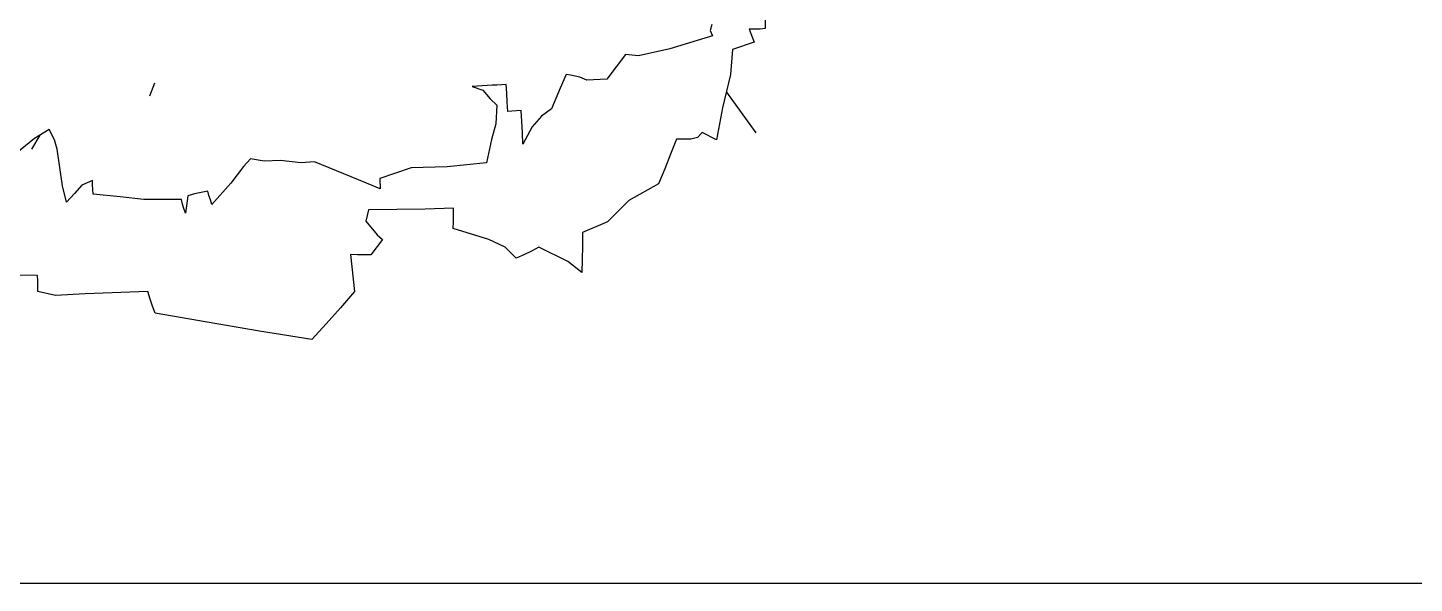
# Model space of a CAD drawing. Header units: millimetres. Extents: x -4017 to 59953, y -688 to 66564.
# Drawn here: x 42436 to 43862, y 14098 to 14669 of the extents above; entities that cross this region are included whole.
import ezdxf

# ---------------------------------------------------------------- set-up
doc = ezdxf.new("R2010")
doc.units = ezdxf.units.MM
doc.layers.add('www.cad-blocks.net', color=7, linetype='Continuous')

# ---------------------------------------------------------------- blocks, each defined once
blk = doc.blocks.new('A$C516926BB')
blk.add_line((0, 4.7221), (62.4121, 4.7221))
blk = doc.blocks.new('A$C35F36DAD')
at = {"linetype": 'Continuous'}
for p, q in [((1.2786, 0.3308), (1.2788, 0.3199)), ((1.2238, 0.3241), (1.2223, 0.3178)), ((1.2223, 0.3178), (1.2247, 0.3124)), ((1.2678, 0.3192), (1.2621, 0.3194)), ((1.2621, 0.3194), (1.2641, 0.3148)), ((1.2641, 0.3148), (1.2658, 0.3103)), ((1.2735, 0.3194), (1.2678, 0.3192)), ((1.2788, 0.3199), (1.2735, 0.3194)), ((1.2247, 0.3124), (1.1805, 0.299)), ((1.2674, 0.3058), (1.245, 0.2982)), ((1.2658, 0.3103), (1.2674, 0.3058)), ((1.1352, 0.2931), (1.1158, 0.2679)), ((1.1484, 0.2918), (1.1352, 0.2931)), ((1.1805, 0.299), (1.1484, 0.2918)), ((1.245, 0.2982), (1.2432, 0.2727)), ((1.0741, 0.2725), (1.068, 0.2584)), ((1.0785, 0.2719), (1.0741, 0.2725)), ((1.0832, 0.2709), (1.0785, 0.2719)), ((1.2432, 0.2727), (1.2349, 0.2383)), ((0.6508, 0.2637), (0.6456, 0.2504)), ((0.9981, 0.2615), (0.9774, 0.2604)), ((0.9774, 0.2604), (0.9885, 0.2564)), ((1.0029, 0.2618), (0.9981, 0.2615)), ((1.0077, 0.262), (1.0029, 0.2618)), ((1.0125, 0.2623), (1.0077, 0.262)), ((1.013, 0.2533), (1.0125, 0.2623)), ((1.068, 0.2584), (1.0588, 0.2372)), ((1.0881, 0.2698), (1.0832, 0.2709)), ((1.0952, 0.2668), (1.0881, 0.2698)), ((1.1021, 0.2671), (1.0952, 0.2668)), ((1.109, 0.2675), (1.1021, 0.2671)), ((1.1158, 0.2679), (1.109, 0.2675)), ((0.9885, 0.2564), (0.996, 0.2476)), ((0.996, 0.2476), (1.0026, 0.241)), ((1.0135, 0.2442), (1.013, 0.2533)), ((1.014, 0.2347), (1.0135, 0.2442)), ((1.2388, 0.2545), (1.2692, 0.2125)), ((1.0026, 0.241), (1.0016, 0.2219)), ((1.0183, 0.235), (1.014, 0.2347)), ((1.023, 0.2352), (1.0183, 0.235)), ((1.0278, 0.2355), (1.023, 0.2352)), ((1.0284, 0.2243), (1.0278, 0.2355)), ((1.0488, 0.2297), (1.039, 0.2188)), ((1.0588, 0.2372), (1.0488, 0.2297)), ((1.2349, 0.2383), (1.2288, 0.2054)), ((0.5425, 0.2162), (0.5274, 0.2067)), ((0.5479, 0.2055), (0.5425, 0.2162)), ((1.0016, 0.2219), (0.9973, 0.2057)), ((1.029, 0.2127), (1.0284, 0.2243)), ((1.039, 0.2188), (1.0296, 0.201)), ((0.5274, 0.2067), (0.5109, 0.1933)), ((0.5329, 0.2102), (0.5241, 0.1959)), ((0.5505, 0.1959), (0.5479, 0.2055)), ((0.9973, 0.2057), (0.992, 0.1817)), ((1.0296, 0.201), (1.029, 0.2127)), ((1.1874, 0.2062), (1.1815, 0.1908)), ((1.2022, 0.2061), (1.1874, 0.2062)), ((1.209, 0.2079), (1.2022, 0.2061)), ((1.2138, 0.2128), (1.209, 0.2079)), ((1.2288, 0.2054), (1.2138, 0.2128)), ((0.5559, 0.1582), (0.5505, 0.1959)), ((0.7493, 0.1859), (0.7423, 0.1778)), ((0.7636, 0.1834), (0.7493, 0.1859)), ((1.1815, 0.1908), (1.1755, 0.1755)), ((0.7423, 0.1778), (0.7357, 0.1693)), ((0.7801, 0.184), (0.7636, 0.1834)), ((0.8013, 0.1818), (0.7801, 0.184)), ((0.8151, 0.1826), (0.8013, 0.1818)), ((0.8377, 0.1734), (0.8151, 0.1826)), ((0.8603, 0.1643), (0.8377, 0.1734)), ((0.9148, 0.1767), (0.8823, 0.1655)), ((0.9517, 0.1775), (0.9148, 0.1767)), ((0.992, 0.1817), (0.9517, 0.1775)), ((1.1755, 0.1755), (1.1691, 0.1603)), ((0.5603, 0.1412), (0.5559, 0.1582)), ((0.576, 0.1589), (0.5685, 0.1501)), ((0.5868, 0.1634), (0.576, 0.1589)), ((0.587, 0.159), (0.5868, 0.1634)), ((0.5872, 0.1544), (0.587, 0.159)), ((0.7292, 0.1607), (0.7097, 0.1389)), ((0.7357, 0.1693), (0.7292, 0.1607)), ((0.8829, 0.1551), (0.8603, 0.1643)), ((0.8823, 0.1655), (0.8829, 0.1551)), ((1.1691, 0.1603), (1.1384, 0.1431)), ((0.5685, 0.1501), (0.5603, 0.1412)), ((0.5875, 0.1496), (0.5872, 0.1544)), ((0.6153, 0.1469), (0.5875, 0.1496)), ((0.6396, 0.144), (0.6153, 0.1469)), ((0.6783, 0.1441), (0.6396, 0.144)), ((0.6795, 0.1393), (0.6783, 0.1441)), ((0.685, 0.1479), (0.6825, 0.1298)), ((0.6918, 0.1497), (0.685, 0.1479)), ((0.6986, 0.1512), (0.6918, 0.1497)), ((0.7055, 0.1525), (0.6986, 0.1512)), ((0.7066, 0.1482), (0.7055, 0.1525)), ((0.7081, 0.1436), (0.7066, 0.1482)), ((0.7097, 0.1389), (0.7081, 0.1436)), ((1.1384, 0.1431), (1.1167, 0.1212)), ((0.6809, 0.1346), (0.6795, 0.1393)), ((0.6825, 0.1298), (0.6809, 0.1346)), ((0.8707, 0.1335), (0.8681, 0.1216)), ((0.8999, 0.1337), (0.8707, 0.1335)), ((0.929, 0.1342), (0.8999, 0.1337)), ((0.9583, 0.135), (0.929, 0.1342)), ((0.9583, 0.1278), (0.9583, 0.135)), ((0.8681, 0.1216), (0.8798, 0.1075)), ((0.9579, 0.1143), (0.9583, 0.1209)), ((0.9946, 0.1029), (0.9579, 0.1143)), ((0.9583, 0.1209), (0.9583, 0.1278)), ((1.1167, 0.1212), (1.0908, 0.1102)), ((0.8853, 0.103), (0.8731, 0.0872)), ((0.8798, 0.1075), (0.8853, 0.103)), ((1.0114, 0.0949), (0.9946, 0.1029)), ((1.0908, 0.1102), (1.0908, 0.0961)), ((0.8595, 0.0871), (0.8524, 0.0876)), ((0.8524, 0.0876), (0.8537, 0.0749)), ((0.8663, 0.0871), (0.8595, 0.0871)), ((0.8731, 0.0872), (0.8663, 0.0871)), ((1.0226, 0.0836), (1.0114, 0.0949)), ((1.0306, 0.087), (1.0226, 0.0836)), ((1.0383, 0.0909), (1.0306, 0.087)), ((1.0459, 0.0951), (1.0383, 0.0909)), ((1.0561, 0.0898), (1.0459, 0.0951)), ((1.0661, 0.0849), (1.0561, 0.0898)), ((1.0908, 0.0961), (1.0904, 0.0822)), ((0.8537, 0.0749), (0.8551, 0.0621)), ((1.0759, 0.0802), (1.0661, 0.0849)), ((1.09, 0.0688), (1.0759, 0.0802)), ((1.0904, 0.0822), (1.09, 0.0688)), ((0.5302, 0.066), (0.4882, 0.0661)), ((0.5306, 0.0601), (0.5302, 0.066)), ((0.5308, 0.0545), (0.5306, 0.0601)), ((0.8551, 0.0621), (0.8564, 0.0493)), ((0.5307, 0.0492), (0.5308, 0.0545)), ((0.5488, 0.0453), (0.5307, 0.0492)), ((0.5794, 0.0469), (0.5488, 0.0453)), ((0.6438, 0.0494), (0.5794, 0.0469)), ((0.6462, 0.0416), (0.6438, 0.0494)), ((0.8564, 0.0493), (0.8419, 0.0326)), ((0.6487, 0.0342), (0.6462, 0.0416)), ((0.6513, 0.027), (0.6487, 0.0342)), ((0.8419, 0.0326), (0.8273, 0.0161)), ((0.705, 0.0178), (0.6513, 0.027)), ((0.7586, 0.0087), (0.705, 0.0178)), ((0.8273, 0.0161), (0.8124, 0)), ((0.8124, 0), (0.7586, 0.0087))]:
    blk.add_line(p, q, dxfattribs=at)

msp = doc.modelspace()

# ---------------------------------------------------------------- block references
at = {"xscale": 1000, "yscale": 1000, "zscale": 1000}
msp.add_blockref('A$C35F36DAD', (41915.8, 14348.5), dxfattribs=at)
at = {"layer": 'www.cad-blocks.net', "color": 155, "true_color": 0x546d8e, "xscale": 1000, "yscale": 1000, "zscale": 1000}
msp.add_blockref('A$C516926BB', (-2458.7, 9375.6), dxfattribs=at)

doc.saveas('drawing.dxf')
